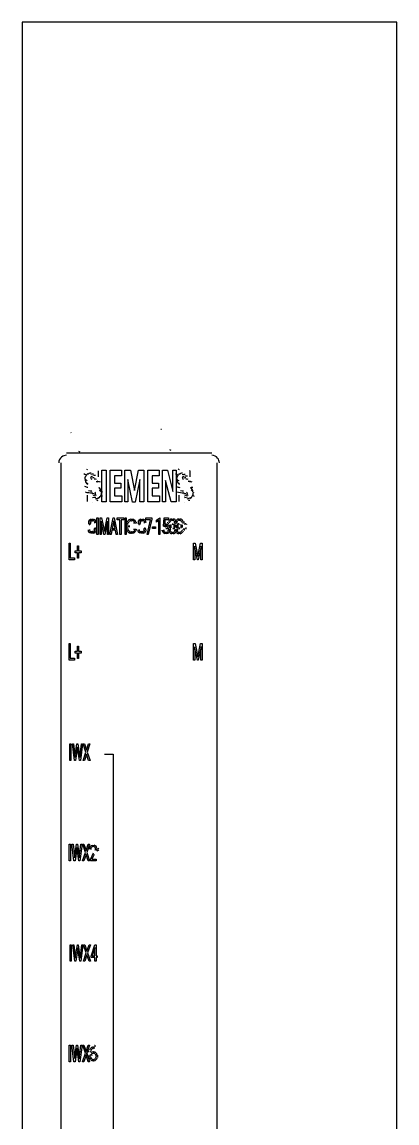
# Model space of a CAD drawing. Header units: millimetres. Extents: x 0 to 1000, y 0 to 1400.
# Drawn here: x 200 to 223.8, y 237.9 to 307.9 of the extents above; entities that cross this region are included whole.
import ezdxf

# ---------------------------------------------------------------- set-up
doc = ezdxf.new("R2010")
doc.units = ezdxf.units.MM

msp = doc.modelspace()

# ---------------------------------------------------------------- linework, layer by layer
at = {"layer": 'COMPONENT_DETAIL'}
for p, q in [((202.4896, 166.2923), (202.4896, 279.8565)), ((202.8193, 280.4944), (212.0517, 280.4944)), ((212.3814, 279.8565), (212.3814, 166.2923)), ((204.8318, 279.3558), (204.8318, 278.973)), ((205.0686, 279.3956), (205.3496, 279.3956)), ((205.0686, 277.3802), (205.0686, 279.3956)), ((205.3496, 279.3956), (205.3496, 277.3802)), ((205.6063, 277.3802), (205.6063, 279.3956)), ((205.6063, 279.3956), (206.3259, 279.3956)), ((206.3259, 279.3956), (206.3259, 279.0309)), ((206.5205, 277.3802), (206.5205, 279.3956)), ((206.5205, 279.3956), (206.8843, 279.3956)), ((206.8843, 279.3956), (207.1376, 278.1077)), ((207.1376, 278.1077), (207.3962, 279.3956)), ((207.3962, 279.3956), (207.7417, 279.3956)), ((207.7417, 279.3956), (207.7417, 277.3802)), ((207.999, 277.3802), (207.999, 279.3956)), ((207.999, 279.3956), (208.7186, 279.3956)), ((208.7186, 279.3956), (208.7186, 279.0309)), ((208.9148, 277.3802), (208.9148, 279.3956)), ((208.9148, 279.3956), (209.24, 279.3956)), ((209.24, 279.3956), (209.5849, 278.0462)), ((209.5849, 278.0462), (209.5849, 279.3956)), ((209.5849, 279.3956), (209.7825, 279.3956)), ((209.7825, 279.3956), (209.7825, 277.3802)), ((210.63, 279.3662), (210.6549, 279.3577)), ((210.6549, 279.3577), (210.6549, 278.9749)), ((206.3259, 279.0309), (205.8768, 279.0309)), ((205.8768, 279.0309), (205.8768, 278.5757)), ((205.8768, 278.5757), (206.2679, 278.5757)), ((206.2679, 278.5757), (206.2679, 278.2433)), ((207.0065, 277.3605), (206.7175, 278.8075)), ((206.7175, 278.8075), (206.7175, 277.3799)), ((207.4757, 278.8075), (207.1813, 277.3605)), ((207.4757, 277.3802), (207.4757, 278.8075)), ((208.7186, 279.0309), (208.2695, 279.0309)), ((208.2695, 279.0309), (208.2695, 278.5757)), ((208.2695, 278.5757), (208.6606, 278.5757)), ((208.6606, 278.5757), (208.6606, 278.2433)), ((209.4666, 277.3802), (209.1125, 278.7475)), ((209.1125, 278.7475), (209.1125, 277.3802)), ((204.1586, 277.4125), (204.1586, 277.8101)), ((206.2679, 278.2433), (205.8768, 278.2433)), ((205.8768, 278.2433), (205.8768, 277.7648)), ((205.8768, 277.7648), (206.3375, 277.7648)), ((206.3375, 277.7648), (206.3375, 277.3789)), ((208.6606, 278.2433), (208.2695, 278.2433)), ((208.2695, 278.2433), (208.2695, 277.7648)), ((208.2695, 277.7648), (208.731, 277.7648)), ((208.731, 277.7648), (208.731, 277.3789)), ((209.9819, 277.4126), (209.9819, 277.8103)), ((204.1578, 277.4112), (204.1586, 277.4125)), ((204.4699, 277.3378), (204.4693, 277.3378)), ((205.3496, 277.3802), (205.0686, 277.3802)), ((206.3375, 277.3789), (205.6063, 277.3802)), ((206.7175, 277.3799), (206.5205, 277.3802)), ((207.1813, 277.3605), (207.0065, 277.3605)), ((207.7417, 277.3802), (207.4757, 277.3802)), ((208.731, 277.3789), (207.999, 277.3802)), ((209.1125, 277.3802), (208.9148, 277.3802)), ((209.7825, 277.3802), (209.4666, 277.3802)), ((209.9811, 277.4129), (209.9819, 277.4126)), ((210.2931, 277.3395), (210.2927, 277.3395)), ((204.7537, 275.3015), (204.7537, 276.359)), ((204.7537, 276.359), (204.8258, 276.359)), ((204.8258, 276.359), (204.8258, 275.3015)), ((204.9575, 276.359), (205.0506, 276.359)), ((204.9575, 275.3015), (204.9575, 276.359)), ((205.0506, 276.359), (205.2293, 275.4962)), ((205.2293, 275.4962), (205.4079, 276.359)), ((205.4079, 276.359), (205.5014, 276.359)), ((205.5014, 276.359), (205.5014, 275.3015)), ((205.5825, 275.3015), (205.7912, 276.359)), ((205.7912, 276.359), (205.8542, 276.359)), ((205.8542, 276.359), (206.0633, 275.3015)), ((206.0434, 276.2442), (206.0434, 276.359)), ((206.0434, 276.359), (206.466, 276.359)), ((206.466, 276.359), (206.466, 276.2442)), ((206.5524, 275.3015), (206.5524, 276.359)), ((206.5524, 276.359), (206.6244, 276.359)), ((206.6244, 276.359), (206.6244, 275.3015)), ((207.8683, 276.2486), (207.8683, 276.359)), ((207.8683, 276.359), (208.2377, 276.359)), ((208.2377, 276.359), (208.2377, 276.2835)), ((208.5469, 276.2195), (208.7459, 276.3641)), ((208.7459, 276.3641), (208.7568, 276.3641)), ((208.7568, 276.3641), (208.7568, 275.3015)), ((208.9921, 275.8317), (209.0199, 276.359)), ((209.0199, 276.359), (209.2999, 276.359)), ((209.2999, 276.359), (209.2999, 276.2348)), ((204.655, 276.0532), (204.5825, 276.0532)), ((205.2015, 275.3015), (205.0225, 276.1556)), ((205.0225, 276.1556), (205.0296, 275.7133)), ((205.0296, 275.7133), (205.0296, 275.3015)), ((205.4361, 276.1578), (205.2567, 275.3015)), ((205.4293, 275.7133), (205.4361, 276.1578)), ((205.4293, 275.3015), (205.4293, 275.7133)), ((205.8227, 276.1869), (205.73, 275.6923)), ((205.73, 275.6923), (205.9158, 275.6923)), ((205.9158, 275.6923), (205.8227, 276.1869)), ((206.2187, 276.2442), (206.0434, 276.2442)), ((206.2187, 275.3015), (206.2187, 276.2442)), ((206.466, 276.2442), (206.2904, 276.2442)), ((206.2904, 276.2442), (206.2904, 275.3015)), ((206.7374, 275.7809), (206.7374, 275.8826)), ((206.8098, 275.8789), (206.8098, 275.7765)), ((207.1582, 276.0191), (207.0857, 276.0191)), ((207.8094, 276.0532), (207.7369, 276.0532)), ((208.1641, 276.2486), (207.8683, 276.2486)), ((207.9385, 275.3015), (208.1641, 276.2486)), ((208.2377, 276.2835), (208.0113, 275.3015)), ((208.285, 275.6959), (208.285, 275.8056)), ((208.285, 275.8056), (208.4681, 275.8056)), ((208.4681, 275.6959), (208.285, 275.6959)), ((208.4681, 275.8056), (208.4681, 275.6959)), ((208.5469, 276.0975), (208.5469, 276.2195)), ((208.6869, 276.197), (208.5469, 276.0975)), ((208.6869, 275.3015), (208.6869, 276.197)), ((209.0477, 275.8041), (208.9921, 275.8317)), ((209.066, 275.8332), (209.0477, 275.8041)), ((209.0788, 276.2348), (209.0623, 275.9465)), ((209.2999, 276.2348), (209.0788, 276.2348)), ((209.3896, 275.7344), (209.3896, 275.9138)), ((209.459, 275.9465), (209.459, 275.7315)), ((209.6651, 275.7162), (209.6651, 275.9363)), ((209.7345, 275.9269), (209.7345, 275.7526)), ((209.8212, 275.7344), (209.8212, 275.9138)), ((209.8907, 275.9465), (209.8907, 275.7315)), ((210.0967, 275.7162), (210.0967, 275.9363)), ((210.1662, 275.9269), (210.1662, 275.7526)), ((204.259, 275.608), (204.3314, 275.608)), ((204.8258, 275.3015), (204.7537, 275.3015)), ((205.0296, 275.3015), (204.9575, 275.3015)), ((205.2567, 275.3015), (205.2015, 275.3015)), ((205.5014, 275.3015), (205.4293, 275.3015)), ((205.6568, 275.3015), (205.5825, 275.3015)), ((205.7082, 275.5775), (205.6568, 275.3015)), ((205.9372, 275.5775), (205.7082, 275.5775)), ((205.9893, 275.3015), (205.9372, 275.5775)), ((206.0633, 275.3015), (205.9893, 275.3015)), ((206.2904, 275.3015), (206.2187, 275.3015)), ((206.6244, 275.3015), (206.5524, 275.3015)), ((207.0857, 275.6371), (207.1582, 275.6371)), ((207.4134, 275.608), (207.4858, 275.608)), ((208.0113, 275.3015), (207.9385, 275.3015)), ((208.7568, 275.3015), (208.6869, 275.3015)), ((208.9726, 275.5797), (209.0383, 275.5797)), ((202.9946, 273.7065), (202.9946, 274.764)), ((202.9946, 274.764), (203.067, 274.764)), ((203.067, 274.764), (203.067, 273.8205)), ((203.374, 274.1466), (203.374, 274.2737)), ((203.374, 274.2737), (203.5264, 274.2737)), ((203.5264, 274.2737), (203.5264, 274.5824)), ((203.5264, 274.5824), (203.5962, 274.5824)), ((203.5962, 274.5824), (203.5962, 274.2737)), ((203.5962, 274.2737), (203.7486, 274.2737)), ((203.7486, 274.2737), (203.7486, 274.1466)), ((210.8926, 274.764), (210.9857, 274.764)), ((210.8926, 273.7065), (210.8926, 274.764)), ((211.1365, 273.7065), (210.9575, 274.5606)), ((210.9575, 274.5606), (210.9646, 274.1183)), ((210.9857, 274.764), (211.1643, 273.9012)), ((211.1643, 273.9012), (211.343, 274.764)), ((211.3711, 274.5628), (211.1917, 273.7065)), ((211.343, 274.764), (211.4364, 274.764)), ((211.3644, 274.1183), (211.3711, 274.5628)), ((211.4364, 274.764), (211.4364, 273.7065)), ((203.326, 273.7065), (202.9946, 273.7065)), ((203.067, 273.8205), (203.326, 273.8205)), ((203.326, 273.8205), (203.326, 273.7065)), ((203.5264, 274.1466), (203.374, 274.1466)), ((203.5264, 273.8126), (203.5264, 274.1466)), ((203.5962, 273.8126), (203.5264, 273.8126)), ((203.7486, 274.1466), (203.5962, 274.1466)), ((203.5962, 274.1466), (203.5962, 273.8126)), ((210.9646, 273.7065), (210.8926, 273.7065)), ((210.9646, 274.1183), (210.9646, 273.7065)), ((211.1917, 273.7065), (211.1365, 273.7065)), ((211.3644, 273.7065), (211.3644, 274.1183)), ((211.4364, 273.7065), (211.3644, 273.7065)), ((202.9946, 267.3265), (202.9946, 268.3839)), ((202.9946, 268.3839), (203.067, 268.3839)), ((203.067, 268.3839), (203.067, 267.4405)), ((203.5264, 267.8937), (203.5264, 268.2024)), ((203.5264, 268.2024), (203.5962, 268.2024)), ((203.5962, 268.2024), (203.5962, 267.8937)), ((210.8926, 268.3839), (210.9857, 268.3839)), ((210.8926, 267.3265), (210.8926, 268.3839)), ((211.1365, 267.3265), (210.9575, 268.1806)), ((210.9575, 268.1806), (210.9646, 267.7383)), ((210.9857, 268.3839), (211.1643, 267.5211)), ((211.1643, 267.5211), (211.343, 268.3839)), ((211.3711, 268.1828), (211.1917, 267.3265)), ((211.343, 268.3839), (211.4364, 268.3839)), ((211.3644, 267.7383), (211.3711, 268.1828)), ((211.4364, 268.3839), (211.4364, 267.3265)), ((203.326, 267.3265), (202.9946, 267.3265)), ((203.067, 267.4405), (203.326, 267.4405)), ((203.326, 267.4405), (203.326, 267.3265)), ((203.374, 267.7666), (203.374, 267.8937)), ((203.374, 267.8937), (203.5264, 267.8937)), ((203.5264, 267.7666), (203.374, 267.7666)), ((203.5264, 267.4325), (203.5264, 267.7666)), ((203.5962, 267.4325), (203.5264, 267.4325)), ((203.5962, 267.8937), (203.7486, 267.8937)), ((203.7486, 267.7666), (203.5962, 267.7666)), ((203.5962, 267.7666), (203.5962, 267.4325)), ((203.7486, 267.8937), (203.7486, 267.7666)), ((210.9646, 267.3265), (210.8926, 267.3265)), ((210.9646, 267.7383), (210.9646, 267.3265)), ((211.1917, 267.3265), (211.1365, 267.3265)), ((211.3644, 267.3265), (211.3644, 267.7383)), ((211.4364, 267.3265), (211.3644, 267.3265)), ((203.0332, 260.9465), (203.0332, 262.0039)), ((203.0332, 262.0039), (203.1053, 262.0039)), ((203.1053, 262.0039), (203.1053, 260.9465)), ((203.3286, 260.9465), (203.1965, 262.0039)), ((203.1965, 262.0039), (203.2685, 262.0039)), ((203.2685, 262.0039), (203.3549, 261.2798)), ((203.3808, 261.266), (203.4889, 262.0039)), ((203.511, 261.7171), (203.3943, 260.9465)), ((203.4889, 262.0039), (203.5497, 262.0039)), ((203.5197, 261.7977), (203.511, 261.7171)), ((203.5283, 261.7171), (203.5197, 261.7977)), ((203.6409, 260.9465), (203.5283, 261.7171)), ((203.5497, 262.0039), (203.6552, 261.266)), ((203.6818, 261.2806), (203.7666, 262.0039)), ((203.8391, 262.0039), (203.7066, 260.9465)), ((203.7666, 262.0039), (203.8391, 262.0039)), ((204.0541, 261.4796), (203.8811, 262.0039)), ((203.8811, 262.0039), (203.9656, 262.0039)), ((203.9656, 262.0039), (204.0973, 261.5987)), ((204.0973, 261.5987), (204.2283, 262.0039)), ((204.3131, 262.0039), (204.1405, 261.4796)), ((204.2283, 262.0039), (204.3131, 262.0039)), ((203.3549, 261.2798), (203.3654, 261.1404)), ((203.3654, 261.1404), (203.3808, 261.266)), ((203.6552, 261.266), (203.6702, 261.1382)), ((203.6702, 261.1382), (203.6818, 261.2806)), ((203.877, 260.9465), (204.0541, 261.4796)), ((204.0973, 261.359), (203.9622, 260.9465)), ((204.2317, 260.9465), (204.0973, 261.359)), ((204.1405, 261.4796), (204.3173, 260.9465)), ((205.2373, 261.3544), (205.7869, 261.3544)), ((205.7869, 261.3544), (205.7869, 218.8209)), ((203.1053, 260.9465), (203.0332, 260.9465)), ((203.3943, 260.9465), (203.3286, 260.9465)), ((203.7066, 260.9465), (203.6409, 260.9465)), ((203.9622, 260.9465), (203.877, 260.9465)), ((204.3173, 260.9465), (204.2317, 260.9465)), ((203.0033, 254.5665), (203.0033, 255.6239)), ((203.0033, 255.6239), (203.0754, 255.6239)), ((203.0754, 255.6239), (203.0754, 254.5665)), ((203.2987, 254.5665), (203.1666, 255.6239)), ((203.1666, 255.6239), (203.2387, 255.6239)), ((203.2387, 255.6239), (203.325, 254.8998)), ((203.3509, 254.886), (203.459, 255.6239)), ((203.459, 255.6239), (203.5198, 255.6239)), ((203.4898, 255.4177), (203.4812, 255.337)), ((203.4984, 255.337), (203.4898, 255.4177)), ((203.5198, 255.6239), (203.6253, 254.886)), ((203.6519, 254.9006), (203.7368, 255.6239)), ((203.8092, 255.6239), (203.6767, 254.5665)), ((203.7368, 255.6239), (203.8092, 255.6239)), ((204.0243, 255.0996), (203.8512, 255.6239)), ((203.8512, 255.6239), (203.9357, 255.6239)), ((203.9357, 255.6239), (204.0674, 255.2187)), ((204.0674, 255.2187), (204.1984, 255.6239)), ((204.2833, 255.6239), (204.1106, 255.0996)), ((204.1984, 255.6239), (204.2833, 255.6239)), ((203.325, 254.8998), (203.3355, 254.7604)), ((203.3355, 254.7604), (203.3509, 254.886)), ((203.4812, 255.337), (203.3644, 254.5665)), ((203.611, 254.5665), (203.4984, 255.337)), ((203.6253, 254.886), (203.6403, 254.7582)), ((203.6403, 254.7582), (203.6519, 254.9006)), ((203.8471, 254.5665), (204.0243, 255.0996)), ((204.0674, 254.979), (203.9323, 254.5665)), ((204.2018, 254.5665), (204.0674, 254.979)), ((204.1106, 255.0996), (204.2874, 254.5665)), ((204.412, 255.3124), (204.3426, 255.3124)), ((204.3531, 254.6631), (204.5423, 255.0698)), ((204.3531, 254.5665), (204.3531, 254.6631)), ((204.5832, 254.9834), (204.4368, 254.6761)), ((204.4368, 254.6761), (204.7112, 254.6761)), ((204.7112, 254.6761), (204.7112, 254.5665)), ((203.0754, 254.5665), (203.0033, 254.5665)), ((203.3644, 254.5665), (203.2987, 254.5665)), ((203.6767, 254.5665), (203.611, 254.5665)), ((203.9323, 254.5665), (203.8471, 254.5665)), ((204.2874, 254.5665), (204.2018, 254.5665)), ((204.7112, 254.5665), (204.3531, 254.5665)), ((203.0583, 248.1865), (203.0583, 249.2439)), ((203.0583, 249.2439), (203.1304, 249.2439)), ((203.1304, 249.2439), (203.1304, 248.1865)), ((203.3537, 248.1865), (203.2216, 249.2439)), ((203.2216, 249.2439), (203.2936, 249.2439)), ((203.2936, 249.2439), (203.38, 248.5198)), ((203.4059, 248.506), (203.514, 249.2439)), ((203.514, 249.2439), (203.5748, 249.2439)), ((203.5748, 249.2439), (203.6802, 248.506)), ((203.7069, 248.5205), (203.7917, 249.2439)), ((203.8642, 249.2439), (203.7317, 248.1865)), ((203.7917, 249.2439), (203.8642, 249.2439)), ((204.0792, 248.7195), (203.9062, 249.2439)), ((203.9062, 249.2439), (203.9907, 249.2439)), ((203.9907, 249.2439), (204.1224, 248.8387)), ((204.1224, 248.8387), (204.2534, 249.2439)), ((204.3382, 249.2439), (204.1656, 248.7195)), ((204.2534, 249.2439), (204.3382, 249.2439)), ((204.3825, 248.5111), (204.6272, 249.2439)), ((204.6272, 249.2439), (204.7012, 249.2439)), ((204.7012, 249.2439), (204.7012, 248.5416)), ((203.38, 248.5198), (203.3905, 248.3804)), ((203.3905, 248.3804), (203.4059, 248.506)), ((203.5361, 248.957), (203.4194, 248.1865)), ((203.5447, 249.0376), (203.5361, 248.957)), ((203.5534, 248.957), (203.5447, 249.0376)), ((203.666, 248.1865), (203.5534, 248.957)), ((203.6802, 248.506), (203.6953, 248.3782)), ((203.6953, 248.3782), (203.7069, 248.5205)), ((203.9021, 248.1865), (204.0792, 248.7195)), ((204.1224, 248.599), (203.9873, 248.1865)), ((204.2568, 248.1865), (204.1224, 248.599)), ((204.1656, 248.7195), (204.3424, 248.1865)), ((204.3825, 248.4319), (204.3825, 248.5111)), ((204.6314, 248.4319), (204.3825, 248.4319)), ((204.6231, 249.0311), (204.4613, 248.5416)), ((204.4613, 248.5416), (204.6314, 248.5416)), ((204.6314, 249.0602), (204.6231, 249.0311)), ((204.6314, 248.5416), (204.6314, 249.0602)), ((204.6314, 248.1865), (204.6314, 248.4319)), ((204.7012, 248.5416), (204.777, 248.5416)), ((204.777, 248.4319), (204.7012, 248.4319)), ((204.7012, 248.4319), (204.7012, 248.1865)), ((204.777, 248.5416), (204.777, 248.4319)), ((203.1304, 248.1865), (203.0583, 248.1865)), ((203.4194, 248.1865), (203.3537, 248.1865)), ((203.7317, 248.1865), (203.666, 248.1865)), ((203.9873, 248.1865), (203.9021, 248.1865)), ((204.3424, 248.1865), (204.2568, 248.1865)), ((204.7012, 248.1865), (204.6314, 248.1865)), ((203.0033, 241.8064), (203.0033, 242.8639)), ((203.0033, 242.8639), (203.0754, 242.8639)), ((203.0754, 242.8639), (203.0754, 241.8064)), ((203.2987, 241.8064), (203.1666, 242.8639)), ((203.1666, 242.8639), (203.2387, 242.8639)), ((203.2387, 242.8639), (203.325, 242.1398)), ((203.3509, 242.126), (203.459, 242.8639)), ((203.459, 242.8639), (203.5198, 242.8639)), ((203.5198, 242.8639), (203.6253, 242.126)), ((203.6519, 242.1405), (203.7368, 242.8639)), ((203.8092, 242.8639), (203.6767, 241.8064)), ((203.7368, 242.8639), (203.8092, 242.8639)), ((204.0243, 242.3395), (203.8512, 242.8639)), ((203.8512, 242.8639), (203.9357, 242.8639)), ((203.9357, 242.8639), (204.0674, 242.4586)), ((204.0674, 242.4586), (204.1984, 242.8639)), ((204.2833, 242.8639), (204.1106, 242.3395)), ((204.1984, 242.8639), (204.2833, 242.8639)), ((204.6132, 242.8646), (204.6256, 242.8646)), ((204.6256, 242.8646), (204.6256, 242.7506)), ((203.325, 242.1398), (203.3355, 242.0004)), ((203.3355, 242.0004), (203.3509, 242.126)), ((203.4812, 242.577), (203.3644, 241.8064)), ((203.4898, 242.6576), (203.4812, 242.577)), ((203.4984, 242.577), (203.4898, 242.6576)), ((203.611, 241.8064), (203.4984, 242.577)), ((203.6253, 242.126), (203.6403, 241.9982)), ((203.6403, 241.9982), (203.6519, 242.1405)), ((203.8471, 241.8064), (204.0243, 242.3395)), ((204.0674, 242.219), (203.9323, 241.8064)), ((204.2018, 241.8064), (204.0674, 242.219)), ((204.1106, 242.3395), (204.2874, 241.8064)), ((204.3572, 242.2088), (204.3572, 242.2604)), ((204.427, 242.2429), (204.427, 242.1936)), ((204.6256, 242.7506), (204.6128, 242.7506)), ((203.0754, 241.8064), (203.0033, 241.8064)), ((203.3644, 241.8064), (203.2987, 241.8064)), ((203.6767, 241.8064), (203.611, 241.8064)), ((203.9323, 241.8064), (203.8471, 241.8064)), ((204.2874, 241.8064), (204.2018, 241.8064))]:
    msp.add_line(p, q, dxfattribs=at)
for centre, radius, start, end in [((213.7578, 292.5407), 11.6297, 244.8744, 245.067), ((207.7332, 291.6381), 10.8862, 244.7535, 244.9563), ((206.4784, 286.5068), 6.5809, 243.9506, 244.8024), ((212.4046, 286.9756), 6.9652, 244.1077, 244.922), ((202.8184, 279.8581), 0.4824, 129.1313, 180.1451), ((202.8185, 279.8585), 0.4823, 89.854, 129.1684), ((212.0525, 279.8582), 0.4825, 39.4792, 90.1479), ((212.0528, 279.8581), 0.4823, 359.8534, 39.5154), ((205.3409, 282.133), 3.2724, 244.3032, 247.1394), ((204.4006, 278.8622), 0.3816, 124.9113, 155.9212), ((205.2477, 281.6451), 2.4752, 242.3328, 244.0311), ((204.491, 278.6141), 0.6117, 100.408, 125.0169), ((211.1506, 282.0699), 3.221, 244.2657, 247.1407), ((210.2222, 278.8641), 0.3794, 124.7111, 155.788), ((211.0923, 281.7553), 2.5626, 242.5409, 244.1885), ((210.3106, 278.6295), 0.5996, 101.7935, 125.2144), ((204.4536, 278.8293), 0.4628, 157.0337, 181.0453), ((204.4081, 278.8025), 0.3962, 178.2783, 224.6551), ((204.8876, 280.3165), 1.7425, 240.2324, 244.371), ((204.5674, 279.242), 0.8019, 233.221, 240.4606), ((204.3913, 278.7829), 0.3683, 225.6991, 232.99), ((204.6308, 279.3812), 0.5343, 237.8726, 242.8069), ((204.5338, 278.217), 0.9194, 89.6484, 100.8685), ((204.4804, 278.9043), 0.1133, 125.7571, 182.2825), ((204.4716, 278.8989), 0.1003, 180.2493, 239.8144), ((204.5201, 278.7852), 0.2207, 99.4785, 124.3294), ((204.5671, 278.3272), 0.5748, 89.2638, 100.5667), ((204.5376, 277.9339), 1.134, 89.5079, 89.9984), ((204.5383, 277.8815), 1.1738, 83.9171, 89.5732), ((204.5696, 277.9935), 0.8278, 78.2126, 89.7334), ((204.4541, 276.2678), 2.4038, 80.7326, 84.078), ((204.5184, 277.535), 1.1836, 67.1358, 78.0934), ((210.3361, 278.8213), 0.5498, 179.9979, 180.6487), ((210.2737, 278.8324), 0.4583, 156.9196, 181.0501), ((210.2308, 278.802), 0.3952, 178.7796, 224.7096), ((210.7069, 280.295), 1.7257, 240.1545, 244.3326), ((210.3854, 279.2211), 0.7846, 232.6975, 240.4357), ((210.213, 278.7782), 0.364, 225.5851, 232.3394), ((210.3622, 278.1854), 0.9448, 89.5249, 102.1167), ((210.4487, 279.3721), 0.5233, 238.0729, 243.0442), ((210.3033, 278.9065), 0.1133, 125.863, 182.2987), ((210.2943, 278.9005), 0.1, 180.0859, 239.882), ((210.2874, 278.9005), 0.0899, 179.9667, 180.1001), ((210.3425, 278.7888), 0.2194, 99.5087, 124.4067), ((210.3894, 278.3343), 0.5709, 89.2619, 100.5951), ((210.3616, 277.7404), 1.2822, 83.289, 89.608), ((210.3919, 277.988), 0.8335, 78.4566, 89.7552), ((210.2792, 276.3195), 2.3666, 79.4764, 83.4308), ((210.3431, 277.5447), 1.1772, 67.1324, 78.3149), ((204.5565, 280.1363), 1.8583, 251.6854, 258.6072), ((204.4722, 279.8962), 1.9403, 256.2431, 269.8719), ((204.4675, 279.2669), 1.1862, 258.4992, 268.3986), ((204.4582, 278.9211), 0.9236, 268.7865, 269.995), ((204.4626, 278.5584), 0.6486, 269.4269, 279.6711), ((204.4699, 279.0948), 1.3325, 269.9983, 270.6466), ((204.51, 278.0524), 0.2587, 278.7731, 300.3325), ((204.5594, 277.8895), 0.1154, 300.224, 1.9041), ((204.5004, 277.7781), 0.2423, 47.6145, 60.8366), ((204.5559, 277.8975), 0.1205, 359.7594, 47.1794), ((204.2513, 276.9615), 0.9614, 59.7995, 64.8886), ((204.553, 277.8969), 0.1248, 359.1991, 359.9996), ((204.6151, 277.9708), 0.4359, 300.843, 331.4403), ((204.5262, 277.7084), 0.6676, 48.7346, 57.5685), ((204.6637, 278.0199), 0.357, 44.3236, 48.0704), ((204.2133, 276.7734), 1.5124, 57.2951, 62.3684), ((204.6498, 278.0038), 0.3801, 1.3524, 43.4926), ((204.252, 273.8381), 4.2703, 78.5086, 80.7887), ((203.772, 275.1593), 2.8972, 62.2505, 65.4302), ((204.6025, 277.9652), 0.4503, 333.0362, 1.1409), ((204.5385, 277.9773), 0.5442, 359.9764, 3.0599), ((210.3722, 280.0767), 1.8117, 251.5709, 258.7508), ((210.2958, 279.9026), 1.9439, 256.2557, 269.8648), ((210.2891, 279.2542), 1.1762, 258.6495, 268.8282), ((210.2815, 278.9369), 0.9353, 269.2085, 269.9982), ((210.2864, 278.5604), 0.6498, 269.3612, 279.5899), ((210.2932, 279.0987), 1.3342, 269.9959, 271.0028), ((210.3336, 278.0528), 0.2588, 278.6895, 300.2364), ((210.383, 277.8893), 0.1151, 300.1108, 1.9025), ((210.3234, 277.7729), 0.2464, 47.8813, 61.1747), ((210.3818, 277.901), 0.1169, 358.8317, 47.09), ((210.0765, 276.9531), 0.966, 60.1211, 65.1917), ((210.3681, 277.8978), 0.137, 358.8843, 0.002), ((210.439, 277.9707), 0.435, 300.9808, 331.5914), ((210.3514, 277.7161), 0.6622, 48.3696, 57.4197), ((210.4864, 278.0189), 0.359, 44.4725, 47.6467), ((210.0386, 276.7888), 1.502, 57.1127, 62.1374), ((210.4736, 278.0051), 0.3797, 1.2062, 43.6204), ((210.1499, 274.9103), 3.4521, 78.2225, 79.6191), ((209.5965, 275.1853), 2.8804, 62.034, 65.293), ((210.4247, 277.9669), 0.4522, 333.1729, 1.1404), ((210.3628, 277.9791), 0.5429, 359.9779, 2.9299), ((204.4774, 278.7117), 1.0419, 270.2274, 281.7011), ((204.5319, 278.2228), 0.6626, 281.4259, 301.4316), ((203.8674, 275.411), 2.2653, 64.6076, 66.8387), ((210.302, 278.7009), 1.0324, 270.5797, 282.1436), ((210.3574, 278.2198), 0.6586, 281.9041, 301.4484), ((209.7024, 275.4214), 2.2508, 64.9169, 67.1566), ((204.4073, 276.083), 0.1923, 179.5063, 199.8695), ((204.4069, 276.0897), 0.1917, 132.4834, 181.0242), ((204.4039, 276.0844), 0.188, 200.6782, 228.1765), ((204.4634, 276.2177), 0.3217, 230.4982, 241.8088), ((204.4347, 276.0389), 0.2477, 129.2526, 133.4249), ((204.4267, 276.1274), 0.2347, 227.4063, 229.9877), ((204.4415, 276.019), 0.2658, 101.9879, 128.8742), ((204.5348, 276.471), 0.5406, 241.6337, 249.0065), ((204.4573, 276.0876), 0.1588, 175.1781, 180.0581), ((204.6133, 276.8621), 0.8588, 248.9197, 254.1442), ((204.4256, 276.0967), 0.1119, 127.7287, 176.7106), ((204.4179, 276.0865), 0.101, 179.6141, 228.1247), ((204.4605, 276.18), 0.1958, 231.4636, 241.9262), ((204.4385, 276.1235), 0.1422, 226.5785, 230.8792), ((204.5165, 276.3792), 0.3677, 241.7177, 248.3259), ((204.5812, 276.6896), 0.6216, 248.2007, 252.4528), ((204.4368, 276.0699), 0.138, 114.0403, 127.9849), ((204.6375, 277.0259), 0.8896, 252.3389, 254.347), ((204.4496, 276.0116), 0.1861, 99.0696, 113.7659), ((204.4602, 275.8633), 0.3869, 89.5906, 102.3171), ((204.4609, 275.8809), 0.2866, 89.6695, 99.2313), ((204.4635, 275.8921), 0.3651, 77.2359, 90.3249), ((204.4623, 275.8452), 0.3136, 86.2643, 90.0533), ((204.467, 275.9543), 0.2306, 73.7889, 86.6654), ((204.4826, 276.0539), 0.1517, 48.5927, 74.1243), ((204.4731, 275.9796), 0.2973, 63.838, 77.0809), ((204.4749, 275.4839), 0.1955, 52.7382, 62.4979), ((204.5132, 275.5819), 0.1022, 16.4721, 52.6262), ((204.4903, 276.0725), 0.1337, 14.9782, 48.2005), ((204.3642, 275.0291), 0.6761, 66.1845, 71.0865), ((204.4861, 276.0264), 0.257, 45.9863, 64.1609), ((204.4369, 275.3459), 0.4132, 59.3537, 66.2693), ((204.4785, 275.4818), 0.2935, 49.1022, 59.3294), ((204.4574, 276.0555), 0.1837, 359.4697, 14.9832), ((204.5167, 275.5662), 0.2084, 32.7924, 49.2504), ((204.4983, 276.0533), 0.2299, 32.2748, 45.6545), ((204.5312, 275.5863), 0.1822, 31.1212, 32.3977), ((204.5276, 275.5836), 0.1878, 8.1117, 30.7958), ((204.5014, 276.055), 0.2254, 359.6507, 32.613), ((207.1867, 275.7807), 0.6594, 179.9915, 181.5398), ((207.1005, 275.8859), 0.5328, 169.5838, 180.2758), ((207.0902, 275.7707), 0.5176, 181.122, 193.8755), ((207.0146, 275.9166), 0.4047, 155.0367, 169.6003), ((207.1988, 275.8808), 0.5708, 174.3421, 180.143), ((207.1553, 275.7728), 0.5069, 179.6817, 189.1506), ((206.9616, 275.9661), 0.3182, 136.7832, 155.2473), ((207.0761, 275.9068), 0.3896, 162.9376, 174.6209), ((207.0384, 275.7351), 0.3331, 188.9911, 203.5772), ((206.9434, 275.9961), 0.2832, 121.7633, 136.4281), ((206.9849, 275.9625), 0.2493, 143.0753, 163.1919), ((206.9497, 275.9735), 0.3027, 95.646, 121.549), ((206.9492, 276.0155), 0.1833, 109.2998, 143.3037), ((206.9556, 275.9691), 0.2197, 89.3452, 108.5744), ((206.957, 275.8732), 0.3794, 89.9246, 96.1376), ((206.9594, 275.884), 0.3712, 76.6779, 90.4564), ((206.9574, 275.863), 0.3002, 87.3803, 90.0252), ((206.9609, 275.9581), 0.2279, 74.7009, 87.8124), ((206.9753, 276.0552), 0.1512, 47.4372, 75.0696), ((206.9778, 276.0278), 0.2589, 47.4859, 76.9287), ((206.973, 276.0558), 0.1533, 27.8167, 46.4008), ((206.9214, 276.0023), 0.2392, 15.7651, 27.941), ((206.9709, 276.0188), 0.2708, 16.5424, 46.8935), ((206.8285, 275.9501), 0.381, 7.8889, 15.9242), ((206.7599, 275.7351), 0.4839, 350.7125, 351.1627), ((206.8958, 275.971), 0.3868, 5.4073, 17.0364), ((207.5617, 276.083), 0.1923, 179.5063, 199.8695), ((207.5613, 276.0897), 0.1917, 132.4834, 181.0242), ((207.5583, 276.0844), 0.188, 200.6782, 228.1765), ((207.6178, 276.2177), 0.3217, 230.4982, 241.8088), ((207.5891, 276.0389), 0.2477, 129.2526, 133.4249), ((207.5811, 276.1274), 0.2347, 227.4063, 229.9877), ((207.596, 276.019), 0.2658, 101.9879, 128.8742), ((207.6892, 276.471), 0.5406, 241.6337, 249.0065), ((207.6117, 276.0876), 0.1588, 175.1781, 180.0581), ((207.7677, 276.8621), 0.8588, 248.9197, 254.1442), ((207.58, 276.0967), 0.1119, 127.7287, 176.7106), ((207.5723, 276.0865), 0.101, 179.6141, 228.1247), ((207.6149, 276.18), 0.1958, 231.4636, 241.9262), ((207.5929, 276.1235), 0.1422, 226.5785, 230.8792), ((207.6709, 276.3792), 0.3677, 241.7177, 248.3259), ((207.7356, 276.6896), 0.6216, 248.2007, 252.4528), ((207.5912, 276.0699), 0.138, 114.0403, 127.9849), ((207.7919, 277.0259), 0.8896, 252.3389, 254.347), ((207.604, 276.0116), 0.1861, 99.0696, 113.7659), ((207.6146, 275.8633), 0.3869, 89.5906, 102.3171), ((207.6153, 275.8809), 0.2866, 89.6695, 99.2313), ((207.6179, 275.8921), 0.3651, 77.2359, 90.3249), ((207.6167, 275.8452), 0.3136, 86.2643, 90.0533), ((207.6214, 275.9543), 0.2306, 73.7889, 86.6654), ((207.637, 276.0539), 0.1517, 48.5927, 74.1243), ((207.6275, 275.9796), 0.2973, 63.838, 77.0809), ((207.6293, 275.4839), 0.1955, 52.7382, 62.4979), ((207.6676, 275.5819), 0.1022, 16.4721, 52.6262), ((207.6447, 276.0725), 0.1337, 14.9782, 48.2005), ((207.5186, 275.0291), 0.6761, 66.1845, 71.0865), ((207.6405, 276.0264), 0.257, 45.9863, 64.1609), ((207.5913, 275.3459), 0.4132, 59.3537, 66.2693), ((207.6329, 275.4818), 0.2935, 49.1022, 59.3294), ((207.6118, 276.0555), 0.1837, 359.4697, 14.9832), ((207.6711, 275.5662), 0.2084, 32.7924, 49.2504), ((207.6527, 276.0533), 0.2299, 32.2748, 45.6545), ((207.6856, 275.5863), 0.1822, 31.1212, 32.3977), ((207.682, 275.5836), 0.1878, 8.1117, 30.7958), ((207.6558, 276.055), 0.2254, 359.6507, 32.613), ((209.149, 275.6589), 0.2525, 93.7182, 120.2539), ((209.1161, 275.7063), 0.121, 114.1952, 127.3642), ((209.1268, 275.6574), 0.1614, 98.9836, 113.8906), ((210.0175, 275.7502), 0.9215, 180.7435, 181.1522), ((209.1364, 275.5464), 0.2467, 89.6805, 99.1614), ((209.9479, 275.9181), 0.8194, 173.7674, 180.2316), ((209.1534, 275.5859), 0.3082, 89.966, 94.2495), ((209.1375, 275.6068), 0.2009, 84.6966, 90.0672), ((209.1553, 275.6391), 0.2678, 73.8045, 90.5586), ((209.1433, 275.6804), 0.1446, 41.7851, 85.9892), ((209.8908, 275.7409), 0.7355, 180.8977, 188.0055), ((209.9959, 275.9375), 0.7879, 177.8639, 179.5036), ((209.1663, 275.7167), 0.2068, 41.3071, 73.543), ((209.9453, 275.7282), 0.7135, 179.7996, 185.2461), ((209.7368, 275.9643), 0.5076, 164.3059, 173.9001), ((209.1325, 275.6626), 0.1653, 12.649, 41.6081), ((209.8538, 275.9505), 0.5791, 172.0258, 178.0705), ((209.6007, 276.0402), 0.2998, 148.7922, 164.5682), ((209.0832, 275.6395), 0.2397, 359.5579, 12.9534), ((209.7563, 275.6936), 0.435, 185.1412, 193.0082), ((209.1468, 275.6843), 0.2444, 13.5076, 41.2175), ((209.6996, 275.9932), 0.3505, 163.3765, 172.1411), ((209.5563, 276.0882), 0.2252, 144.5884, 148.1162), ((209.5402, 276.1099), 0.1964, 101.644, 144.5143), ((209.6018, 276.0509), 0.2005, 149.4208, 163.6283), ((209.0701, 275.6455), 0.3608, 1.133, 13.8831), ((209.5521, 276.1087), 0.1154, 105.7981, 149.7388), ((209.5601, 275.9571), 0.3158, 89.5283, 102.582), ((209.5607, 276.0484), 0.1628, 89.3804, 105.6764), ((210.4492, 275.7502), 0.9215, 180.7435, 181.1522), ((210.3796, 275.9181), 0.8194, 173.7674, 180.2316), ((209.5638, 275.9536), 0.3185, 77.0438, 90.5082), ((209.5623, 276.0251), 0.1805, 81.1057, 90.2187), ((209.5708, 276.105), 0.1188, 30.7408, 82.4658), ((210.3225, 275.7409), 0.7355, 180.8977, 188.0055), ((209.5826, 276.1021), 0.2025, 48.2778, 77.4996), ((210.4276, 275.9375), 0.7879, 177.8639, 179.5036), ((210.3769, 275.7282), 0.7135, 179.7996, 185.2461), ((210.1685, 275.9643), 0.5076, 164.3059, 173.9001), ((209.5462, 276.0739), 0.1618, 24.2875, 31.3934), ((210.2854, 275.9505), 0.5791, 172.0258, 178.0705), ((209.586, 276.1138), 0.1926, 36.3142, 47.6307), ((209.4914, 276.029), 0.2492, 12.0807, 23.8171), ((210.0324, 276.0402), 0.2998, 148.7922, 164.5682), ((210.188, 275.6936), 0.435, 185.1412, 193.0082), ((209.5454, 276.0609), 0.2644, 18.2931, 35.677), ((210.1312, 275.9932), 0.3505, 163.3765, 172.1411), ((209.3626, 275.9735), 0.4427, 4.8365, 12.2906), ((209.988, 276.0882), 0.2252, 144.5884, 148.1162), ((209.9719, 276.1099), 0.1964, 101.644, 144.5143), ((210.0335, 276.0509), 0.2005, 149.4208, 163.6283), ((209.262, 275.7148), 0.5914, 351.8072, 357.7958), ((209.4265, 275.9819), 0.4488, 8.0247, 18.5606), ((209.9838, 276.1087), 0.1154, 105.7981, 149.7388), ((209.1659, 275.9395), 0.7326, 359.8093, 4.9408), ((209.9918, 275.9571), 0.3158, 89.5283, 102.582), ((209.111, 275.7299), 0.8132, 357.5871, 359.2682), ((209.9923, 276.0484), 0.1628, 89.3804, 105.6764), ((209.232, 275.9264), 0.7374, 1.1275, 8.1718), ((209.9954, 275.9536), 0.3185, 77.0438, 90.5082), ((209.994, 276.0251), 0.1805, 81.1057, 90.2187), ((209.1622, 275.7481), 0.8399, 353.8441, 0.2288), ((210.0024, 276.105), 0.1188, 30.7408, 82.4658), ((209.0804, 275.9149), 0.96, 0.5433, 1.3867), ((210.0142, 276.1021), 0.2025, 48.2778, 77.4996), ((209.9779, 276.0739), 0.1618, 24.2875, 31.3934), ((210.0176, 276.1138), 0.1926, 36.3142, 47.6307), ((209.923, 276.029), 0.2492, 12.0807, 23.8171), ((209.977, 276.0609), 0.2644, 18.2931, 35.677), ((209.7943, 275.9735), 0.4427, 4.8365, 12.2906), ((209.6936, 275.7148), 0.5914, 351.8072, 357.7958), ((209.8582, 275.9819), 0.4488, 8.0247, 18.5606), ((209.5975, 275.9395), 0.7326, 359.8093, 4.9408), ((209.5426, 275.7299), 0.8132, 357.5871, 359.2682), ((209.6636, 275.9264), 0.7374, 1.1275, 8.1718), ((209.5939, 275.7481), 0.8399, 353.8441, 0.2288), ((209.512, 275.9149), 0.96, 0.5433, 1.3867), ((204.4033, 275.6043), 0.2117, 179.2419, 215.2648), ((204.416, 275.6223), 0.2348, 215.3403, 233.0843), ((204.4419, 275.6899), 0.2987, 233.1672, 246.4952), ((204.4391, 275.6056), 0.158, 179.3356, 199.1046), ((204.4236, 275.5977), 0.1346, 199.883, 232.7061), ((204.4614, 275.7694), 0.3654, 246.138, 248.0541), ((204.464, 275.7866), 0.3789, 248.2707, 270.4055), ((204.4457, 275.6515), 0.1866, 232.3736, 255.5137), ((204.4616, 275.764), 0.2751, 255.2448, 267.5318), ((204.4657, 275.8754), 0.3598, 267.1565, 270.0295), ((204.467, 275.8353), 0.3294, 269.7, 278.1662), ((204.466, 275.9709), 0.5187, 269.9709, 272.8181), ((204.4719, 275.8082), 0.395, 272.4385, 284.6465), ((204.479, 275.6788), 0.2094, 278.0229, 290.6255), ((204.4952, 275.595), 0.1415, 290.6616, 307.0374), ((204.2459, 274.3791), 1.1001, 71.7184, 73.9261), ((204.3298, 274.866), 0.7108, 68.006, 71.8055), ((204.4101, 275.2482), 0.3979, 62.2517, 68.1219), ((204.4951, 275.6435), 0.2655, 284.3734, 307.1426), ((204.285, 274.5866), 1.0313, 71.0197, 74.4085), ((204.5092, 275.5616), 0.1089, 306.3942, 355.3032), ((204.492, 275.5706), 0.1346, 359.4175, 16.1976), ((204.4853, 275.5686), 0.1443, 354.3662, 0.0709), ((204.5273, 275.565), 0.1895, 307.5917, 336.4314), ((204.5061, 275.6106), 0.2359, 307.6561, 308.4562), ((204.519, 275.5668), 0.2013, 337.4732, 0.7538), ((204.4897, 275.5712), 0.2442, 359.8391, 8.4707), ((206.9794, 275.7151), 0.3496, 193.548, 219.5756), ((206.9406, 275.6513), 0.275, 219.3628, 250.0611), ((206.988, 275.6946), 0.2529, 203.9075, 215.1312), ((206.9448, 275.63), 0.173, 213.9072, 263.8849), ((206.9485, 275.709), 0.32, 250.7885, 270.6488), ((206.9507, 275.7009), 0.2274, 263.1758, 270.1031), ((206.9522, 275.8137), 0.3129, 269.6723, 279.0607), ((206.951, 275.9339), 0.4906, 269.9996, 270.3613), ((206.9534, 275.8123), 0.3984, 269.9359, 282.8097), ((206.9647, 275.6678), 0.2008, 278.8749, 293.635), ((206.9739, 275.6482), 0.2703, 282.4332, 310.7515), ((206.9796, 275.5998), 0.1448, 293.8554, 310.0518), ((206.9799, 275.5942), 0.1413, 311.0645, 332.0111), ((206.9241, 275.6537), 0.2347, 331.6587, 343.2877), ((206.9755, 275.6382), 0.2631, 311.456, 340.4421), ((206.8277, 275.711), 0.3827, 343.1447, 351.0104), ((206.902, 275.6911), 0.3781, 340.1775, 353.7812), ((207.5577, 275.6043), 0.2117, 179.2419, 215.2648), ((207.5704, 275.6223), 0.2348, 215.3403, 233.0843), ((207.5963, 275.6899), 0.2987, 233.1672, 246.4952), ((207.5935, 275.6056), 0.158, 179.3356, 199.1046), ((207.578, 275.5977), 0.1346, 199.883, 232.7061), ((207.6158, 275.7694), 0.3654, 246.138, 248.0541), ((207.6184, 275.7866), 0.3789, 248.2707, 270.4055), ((207.6001, 275.6515), 0.1866, 232.3736, 255.5137), ((207.616, 275.764), 0.2751, 255.2448, 267.5318), ((207.6201, 275.8754), 0.3598, 267.1565, 270.0295), ((207.6214, 275.8353), 0.3294, 269.7, 278.1662), ((207.6204, 275.9709), 0.5187, 269.9709, 272.8181), ((207.6263, 275.8082), 0.395, 272.4385, 284.6465), ((207.6334, 275.6788), 0.2094, 278.0229, 290.6255), ((207.6496, 275.595), 0.1415, 290.6616, 307.0374), ((207.4003, 274.3791), 1.1001, 71.7184, 73.9261), ((207.4842, 274.866), 0.7108, 68.006, 71.8055), ((207.5645, 275.2482), 0.3979, 62.2517, 68.1219), ((207.6495, 275.6435), 0.2655, 284.3734, 307.1426), ((207.4394, 274.5866), 1.0313, 71.0197, 74.4085), ((207.6636, 275.5616), 0.1089, 306.3942, 355.3032), ((207.6464, 275.5706), 0.1346, 359.4175, 16.1976), ((207.6397, 275.5686), 0.1443, 354.3662, 0.0709), ((207.6817, 275.565), 0.1895, 307.5917, 336.4314), ((207.6605, 275.6106), 0.2359, 307.6561, 308.4562), ((207.6734, 275.5668), 0.2013, 337.4732, 0.7538), ((207.6441, 275.5712), 0.2442, 359.8391, 8.4707), ((209.1817, 275.6146), 0.3081, 184.9244, 194.4976), ((209.1239, 275.5817), 0.2197, 193.7536, 228.5273), ((209.1907, 275.6178), 0.2256, 187.3597, 198.6734), ((209.1273, 275.5923), 0.229, 228.9024, 256.3313), ((209.1417, 275.5849), 0.1494, 198.4454, 217.7945), ((209.1279, 275.5659), 0.1246, 218.2887, 228.5613), ((209.1324, 275.5779), 0.1358, 228.9652, 258.1237), ((209.1413, 275.7008), 0.3138, 256.2426, 270.4486), ((209.142, 275.6575), 0.1978, 257.7261, 270.4014), ((209.1446, 275.7201), 0.3285, 269.5771, 282.4215), ((209.1441, 275.6173), 0.1673, 269.4204, 286.421), ((209.1511, 275.5685), 0.129, 286.725, 320.6005), ((209.1622, 275.5795), 0.2188, 281.8396, 316.5458), ((209.7058, 275.6893), 0.4612, 187.8816, 198.2347), ((209.1332, 275.5966), 0.1628, 320.6712, 344.544), ((209.0791, 275.6273), 0.2455, 344.2414, 356.7358), ((209.5897, 275.6134), 0.2814, 197.9695, 215.2623), ((209.1593, 275.5828), 0.2236, 316.8172, 323.1487), ((209.1456, 275.599), 0.2471, 323.6727, 348.1675), ((209.0208, 275.6367), 0.3313, 356.3547, 0.0507), ((209.542, 275.5515), 0.1971, 215.8618, 257.2788), ((209.6328, 275.6371), 0.2488, 192.7897, 205.2507), ((209.0638, 275.6349), 0.3702, 347.8573, 0.4294), ((209.5839, 275.5948), 0.1702, 205.8002, 211.2546), ((209.5594, 275.5631), 0.127, 210.379, 238.4008), ((209.0038, 275.6386), 0.4582, 359.9925, 1.5431), ((209.5608, 275.6915), 0.3067, 256.6229, 270.5105), ((209.5585, 275.5673), 0.1291, 239.6522, 265.9794), ((209.5625, 275.6281), 0.1755, 265.1324, 270.0603), ((209.5641, 275.7023), 0.315, 269.5979, 281.6733), ((209.5638, 275.5988), 0.1533, 269.3314, 287.218), ((209.5703, 275.5533), 0.1176, 287.7958, 329.0809), ((209.5829, 275.5512), 0.1972, 280.5802, 324.9173), ((210.1375, 275.6893), 0.4612, 187.8816, 198.2347), ((209.5255, 275.6073), 0.195, 328.6635, 343.3325), ((209.5652, 275.5751), 0.2289, 324.9361, 328.6153), ((210.0213, 275.6134), 0.2814, 197.9695, 215.2623), ((209.424, 275.6686), 0.351, 343.0498, 351.9392), ((209.5189, 275.6244), 0.3064, 329.2804, 344.7473), ((209.9736, 275.5515), 0.1971, 215.8618, 257.2788), ((210.0644, 275.6371), 0.2488, 192.7897, 205.2507), ((210.0155, 275.5948), 0.1702, 205.8002, 211.2546), ((209.379, 275.7013), 0.5198, 344.4935, 353.9764), ((209.9911, 275.5631), 0.127, 210.379, 238.4008), ((209.9924, 275.6915), 0.3067, 256.6229, 270.5105), ((209.9902, 275.5673), 0.1291, 239.6522, 265.9794), ((209.9941, 275.6281), 0.1755, 265.1324, 270.0603), ((209.9958, 275.7023), 0.315, 269.5979, 281.6733), ((209.9955, 275.5988), 0.1533, 269.3314, 287.218), ((210.0019, 275.5533), 0.1176, 287.7958, 329.0809), ((210.0145, 275.5512), 0.1972, 280.5802, 324.9173), ((209.9572, 275.6073), 0.195, 328.6635, 343.3325), ((209.9968, 275.5751), 0.2289, 324.9361, 328.6153), ((209.8556, 275.6686), 0.351, 343.0498, 351.9392), ((209.9505, 275.6244), 0.3064, 329.2804, 344.7473), ((209.8107, 275.7013), 0.5198, 344.4935, 353.9764), ((204.5327, 255.3159), 0.279, 163.2878, 180.5582), ((204.4952, 255.3359), 0.222, 133.4541, 162.9471), ((204.5036, 255.3187), 0.2399, 100.787, 133.4382), ((204.5578, 255.3167), 0.2138, 165.9091, 178.8685), ((204.5107, 255.3411), 0.1424, 136.1757, 166.3673), ((204.505, 255.3498), 0.1318, 129.7286, 135.7539), ((204.5087, 255.3386), 0.1418, 102.1738, 129.2061), ((204.5198, 255.1787), 0.3487, 89.6607, 101.3702), ((204.5201, 255.2454), 0.2144, 89.5461, 102.5418), ((204.5229, 255.1842), 0.3445, 78.2173, 90.4129), ((204.5216, 255.2939), 0.1776, 82.1602, 90.1506), ((204.5278, 255.3605), 0.1263, 43.4417, 83.1661), ((204.5395, 255.3311), 0.2305, 55.9269, 78.4888), ((204.5242, 255.3536), 0.1338, 16.1713, 43.5286), ((204.5005, 255.3412), 0.1698, 359.4863, 15.9343), ((204.5487, 255.3617), 0.2037, 47.9298, 55.4049), ((204.5534, 255.371), 0.1938, 4.3348, 48.056), ((204.5023, 255.3557), 0.2696, 359.9252, 5.5972), ((203.9118, 256.1485), 1.235, 318.5133, 320.7829), ((204.5983, 255.3124), 0.2734, 178.4391, 180.0084), ((204.4843, 255.3419), 0.1937, 331.4255, 352.9366), ((204.4377, 255.3885), 0.2707, 328.8295, 331.7891), ((204.4907, 255.3392), 0.1842, 353.2258, 0.0166), ((204.3421, 255.5026), 0.4356, 323.8963, 328.6419), ((204.5223, 255.3608), 0.2403, 337.8914, 358.9968), ((204.1589, 255.7594), 0.7675, 320.7373, 323.9739), ((204.3955, 255.4554), 0.4397, 326.9133, 338.3508), ((204.2092, 255.6864), 0.7644, 319.6472, 327.096), ((204.0301, 255.9724), 1.1052, 317.2588, 319.9046), ((204.9239, 242.2664), 0.8317, 171.4524, 180.3159), ((204.7186, 242.3283), 0.5266, 157.9802, 171.6247), ((204.6631, 242.205), 0.4488, 179.6345, 191.7837), ((204.5725, 242.1657), 0.3127, 191.4115, 218.6078), ((204.7481, 242.3492), 0.4713, 173.7818, 174.9252), ((204.6151, 242.4081), 0.3632, 141.4299, 157.8541), ((204.682, 242.3668), 0.3735, 161.2851, 174.2074), ((204.6716, 242.1907), 0.359, 179.6512, 190.2856), ((204.5851, 242.4491), 0.3094, 102.8716, 140.8565), ((204.5925, 242.1618), 0.2408, 190.0945, 207.51), ((204.6048, 242.4195), 0.2533, 134.5304, 161.621), ((204.5351, 242.2242), 0.208, 95.8332, 138.9954), ((204.5281, 242.1728), 0.1575, 145.2975, 160.2661), ((204.5363, 242.1599), 0.173, 124.9742, 144.896), ((204.5971, 242.4293), 0.2402, 104.2856, 133.863), ((204.5341, 242.1738), 0.1626, 89.8751, 126.2072), ((204.6154, 242.2285), 0.4824, 90.3778, 103.5868), ((204.5456, 242.1086), 0.2969, 89.8756, 97.0541), ((204.6153, 242.2987), 0.3428, 90.6001, 104.5147), ((204.5345, 242.1757), 0.1611, 85.015, 90.0508), ((204.5478, 242.1841), 0.2396, 71.6407, 90.6241), ((204.5376, 242.221), 0.1265, 36.825, 85.7417), ((204.5548, 242.2343), 0.2003, 39.6368, 71.0191), ((204.518, 242.1866), 0.1653, 32.3029, 38.0821), ((204.5102, 242.1131), 0.1789, 322.6007, 346.5183), ((204.5035, 242.1714), 0.1894, 11.0483, 31.8146), ((204.4561, 242.1398), 0.2608, 346.2585, 358.774), ((204.4438, 242.1473), 0.2788, 359.6211, 11.284), ((204.5251, 242.1845), 0.258, 10.6588, 39.9045), ((204.4082, 242.1448), 0.3311, 358.3758, 0.0082), ((204.4509, 242.1477), 0.3693, 347.2486, 0.4371), ((204.4527, 242.1541), 0.3666, 359.6828, 11.1327), ((204.5314, 242.0992), 0.234, 218.1666, 245.878), ((204.566, 242.1375), 0.1978, 207.9585, 216.3254), ((204.5502, 242.1122), 0.1677, 215.7661, 232.5457), ((204.5311, 242.1121), 0.2428, 246.9139, 270.7437), ((204.5323, 242.0682), 0.1253, 232.8006, 270.6605), ((204.5344, 242.1011), 0.1502, 269.3551, 288.4746), ((204.5337, 242.2048), 0.3131, 269.8873, 276.7916), ((204.544, 242.0873), 0.2229, 275.6342, 317.8247), ((204.5387, 242.0695), 0.1255, 289.1832, 322.9685), ((204.5288, 242.1114), 0.2517, 318.1409, 347.6118)]:
    msp.add_arc(centre, radius, start, end, dxfattribs=at)
at = {"layer": 'COMPONENT_OUTLINE'}
for p, q in [((223.813, 307.875), (200, 307.875)), ((200, 307.875), (200, 165)), ((223.813, 165), (223.813, 307.875))]:
    msp.add_line(p, q, dxfattribs=at)

doc.saveas('drawing.dxf')
